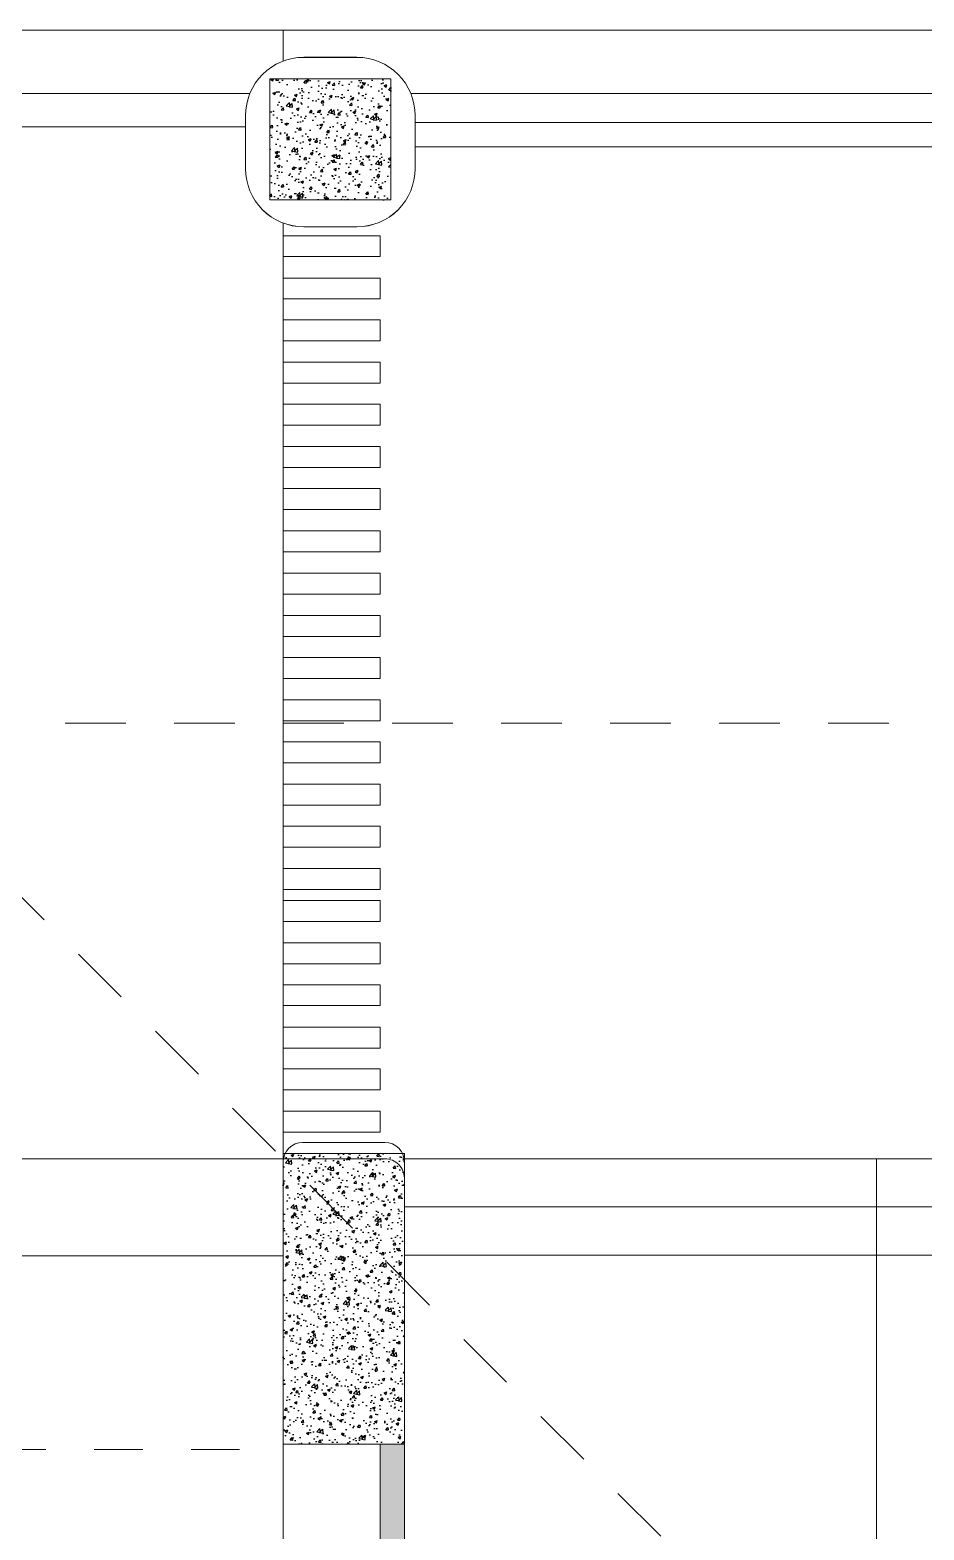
# Model space of a CAD drawing. Header units: metres. Extents: x -232 to 581, y 30 to 789.
# Drawn here: x 220.14 to 221.985, y 386.649 to 389.747 of the extents above; entities that cross this region are included whole.
import ezdxf

# ---------------------------------------------------------------- set-up
doc = ezdxf.new("R2010")
doc.units = ezdxf.units.M
doc.linetypes.add('DASHED', pattern=[0.75, 0.5, -0.25])
doc.linetypes.add('HIDDEN2', pattern=[0.1875, 0.125, -0.0625])
for name, color, linetype, lineweight in [('A-DOOR', 35, 'Continuous', 5), ('A-WALL', 250, 'Continuous', 20), ('baños', 140, 'Continuous', 0), ('Columnas', 7, 'Continuous', 18), ('muros bajitos', 252, 'Continuous', 5), ('PROYECCION', 9, 'DASHED', 0)]:
    doc.layers.add(name, color=color, linetype=linetype, lineweight=lineweight)
doc.layers.add('HATCH', color=8, linetype='Continuous')
doc.layers.add('PISO', color=7, linetype='Continuous', lineweight=5, true_color=0xe6e6e6)
doc.layers.add('Techos 1', color=7, linetype='HIDDEN2', lineweight=9, true_color=0x42391a)
doc.layers.add('RELLENO SECCION', color=8, linetype='Continuous', lineweight=0, transparency=0.4)
doc.styles.get("Standard").update_dxf_attribs({"font": 'arial.ttf'})
pattern_1 = [(50, (114.33107, 55.238796), (0.058299094, -0.005100507), [0.006096, -0.067056]), (355, (114.33107, 55.238796), (-0.011277895, 0.06113819), [0.0048768, -0.053644987]), (100.451445, (114.33593, 55.23837), (0.0470212, 0.05603768), [0.005180803, -0.056988878]), (46.1842, (114.33107, 55.25505), (0.086745293, -0.013453545), [0.009144, -0.100584]), (96.63556, (114.3383, 55.25393), (0.07596932, 0.07917636), [0.00777121, -0.085483395]), (351.18415, (114.33107, 55.25505), (0.07596932, 0.07917636), [0.00731519, -0.080467114]), (21, (114.3392, 55.25099), (0.048516605, -0.032724863), [0.006096, -0.067056]), (326, (114.3392, 55.25099), (0.01977665, 0.05894015), [0.0048768, -0.0536448]), (71.451445, (114.34324, 55.24826), (0.068293254, 0.026215286), [0.005180803, -0.05698878]), (37.5, (114.331071, 55.238796), (0.000988353, 0.0270576124), [0, -0.05299456, 0, -0.0544576, 0, -0.053848]), (7.5, (114.33107, 55.238796), (0.021382292, 0.032057784), [0, -0.03104896, 0, -0.05177536, 0, -0.0205232]), (327.5, (114.312946, 55.238796), (0.0433889905, -0.001833198), [0, -0.02032, 0, -0.0633984, 0, -0.0841248]), (317.5, (114.304818, 55.238796), (0.047401338, 0.008136477), [0, -0.026416, 0, -0.04210304, 0, -0.0597408])]
pattern_2 = [(50, (109.59505, -7.243447), (0.058299094, -0.005100507), [0.006096, -0.067056]), (355, (109.59505, -7.24345), (-0.011277895, 0.06113819), [0.0048768, -0.053644987]), (100.451445, (109.59991, -7.24387), (0.0470212, 0.05603768), [0.005180803, -0.056988878]), (46.1842, (109.59505, -7.22719), (0.086745293, -0.013453545), [0.009144, -0.100584]), (96.63556, (109.60228, -7.22831), (0.07596932, 0.07917636), [0.00777121, -0.085483395]), (351.18415, (109.59505, -7.22719), (0.07596932, 0.07917636), [0.00731519, -0.080467114]), (21, (109.60318, -7.231255), (0.048516605, -0.032724863), [0.006096, -0.067056]), (326, (109.60318, -7.231255), (0.01977665, 0.05894015), [0.0048768, -0.0536448]), (71.451445, (109.607223, -7.23398), (0.068293254, 0.026215286), [0.005180803, -0.05698878]), (37.5, (109.595052, -7.243447), (0.000988353, 0.0270576124), [0, -0.05299456, 0, -0.0544576, 0, -0.053848]), (7.5, (109.595052, -7.243447), (0.021382292, 0.032057784), [0, -0.03104896, 0, -0.05177536, 0, -0.0205232]), (327.5, (109.576927, -7.243447), (0.0433889905, -0.001833198), [0, -0.02032, 0, -0.0633984, 0, -0.0841248]), (317.5, (109.5688, -7.243447), (0.047401338, 0.008136477), [0, -0.026416, 0, -0.04210304, 0, -0.0597408])]

# ---------------------------------------------------------------- blocks, each defined once
blk = doc.blocks.new('A$C89702949')
at = {"layer": 'HATCH'}
h = blk.add_hatch(dxfattribs=at)
h.set_pattern_fill('AR-CONC', color=256, scale=0.00032)
h.set_pattern_definition(pattern_1)
h.paths.add_polyline_path([(2.2722, 7.9695), (2.5222, 7.9695), (2.5222, 8.2195), (2.2722, 8.2195)])
h = blk.add_hatch(dxfattribs=at)
h.set_pattern_fill('AR-CONC', color=256, scale=0.00032)
h.set_pattern_definition(pattern_1)
h.paths.add_polyline_path([(2.3, 5.4), (2.55, 5.4), (2.55, 6), (2.3, 6)])
at = {"layer": 'Columnas'}
for points in [[(2.2722, 7.9695), (2.5222, 7.9695), (2.5222, 8.2195), (2.2722, 8.2195)], [(2.3, 5.4), (2.55, 5.4), (2.55, 6), (2.3, 6)]]:
    blk.add_lwpolyline(points, close=True, dxfattribs=at)
blk = doc.blocks.new('20.03.2026 LN 09 SEGUNDO NIVEL ARQ')
at = {"layer": 'RELLENO SECCION'}
h = blk.add_hatch(color=5, dxfattribs=at)
h.dxf.hatch_style = 1
h.paths.add_polyline_path([(77.8459, -57.0877), (77.7959, -57.0877), (77.7959, -60.2877), (77.8459, -60.2877)])
h.paths.add_polyline_path([(77.8459, -60.8877), (77.7959, -60.8877), (77.7959, -62.2986), (77.8459, -62.2486)])
edge = h.paths.add_edge_path()
edge.add_line((77.8459, -62.2489), (77.8283, -62.2663))
edge.add_line((77.8283, -62.2663), (77.7959, -62.2986))
edge.add_line((77.7959, -62.2986), (77.7959, -62.4986))
edge.add_line((77.7959, -62.4986), (77.8059, -62.4986))
edge.add_arc((77.8059, -62.4586), 0.04, 270, 360)
edge.add_line((77.8459, -62.4586), (77.8459, -62.2489))
at = {"layer": 'A-DOOR', "color": 5}
for points in [[(77.7959, -54.592), (77.7959, -54.6352), (77.5959, -54.6352), (77.5959, -54.592)], [(77.7959, -54.6795), (77.7959, -54.7227), (77.5959, -54.7227), (77.5959, -54.6795)], [(77.7959, -54.766), (77.7959, -54.8093), (77.5959, -54.8093), (77.5959, -54.766)], [(77.7959, -54.8535), (77.7959, -54.8968), (77.5959, -54.8968), (77.5959, -54.8535)], [(77.7959, -54.9401), (77.7959, -54.9833), (77.5959, -54.9833), (77.5959, -54.9401)], [(77.7959, -55.0276), (77.7959, -55.0709), (77.5959, -55.0709), (77.5959, -55.0276)], [(77.7959, -55.1141), (77.7959, -55.1574), (77.5959, -55.1574), (77.5959, -55.1141)], [(77.7959, -55.2017), (77.7959, -55.2449), (77.5959, -55.2449), (77.5959, -55.2017)], [(77.7959, -55.2892), (77.7959, -55.3325), (77.5959, -55.3325), (77.5959, -55.2892)], [(77.7959, -55.3767), (77.7959, -55.42), (77.5959, -55.42), (77.5959, -55.3767)], [(77.7959, -55.4633), (77.7959, -55.5065), (77.5959, -55.5065), (77.5959, -55.4633)], [(77.7959, -55.5508), (77.7959, -55.594), (77.5959, -55.594), (77.5959, -55.5508)], [(77.7959, -55.6373), (77.7959, -55.6806), (77.5959, -55.6806), (77.5959, -55.6373)], [(77.7959, -55.7248), (77.7959, -55.7681), (77.5959, -55.7681), (77.5959, -55.7248)], [(77.7959, -55.8114), (77.7959, -55.8546), (77.5959, -55.8546), (77.5959, -55.8114)], [(77.7959, -55.8989), (77.7959, -55.9422), (77.5959, -55.9422), (77.5959, -55.8989)], [(77.7959, -55.9648), (77.7959, -56.0081), (77.5959, -56.0081), (77.5959, -55.9648)], [(77.7959, -56.0523), (77.7959, -56.0956), (77.5959, -56.0956), (77.5959, -56.0523)], [(77.7959, -56.1389), (77.7959, -56.1821), (77.5959, -56.1821), (77.5959, -56.1389)], [(77.7959, -56.2264), (77.7959, -56.2697), (77.5959, -56.2697), (77.5959, -56.2264)], [(77.7959, -56.3129), (77.7959, -56.3562), (77.5959, -56.3562), (77.5959, -56.3129)], [(77.7959, -56.4004), (77.7959, -56.4437), (77.5959, -56.4437), (77.5959, -56.4004)]]:
    blk.add_lwpolyline(points, close=True, dxfattribs=at)
at = {"layer": 'A-WALL', "color": 5}
for p, q in [((77.8059, -56.4648), (77.6359, -56.4648)), ((77.5959, -62.4586), (77.5959, -56.5048)), ((77.8459, -62.4586), (77.8459, -56.5048)), ((77.7959, -62.4986), (77.7959, -57.0877))]:
    blk.add_line(p, q, dxfattribs=at)
blk.add_lwpolyline([(77.6381, -54.5737), (77.7481, -54.5737, 0.414214), (77.8681, -54.4537), (77.8681, -54.3437, 0.414214), (77.7481, -54.2237), (77.6381, -54.2237, 0.414214), (77.5181, -54.3437), (77.5181, -54.4537, 0.414214)], format="xyb", close=True, dxfattribs=at)
for centre, start, end in [((77.6359, -56.5048), 90, 180), ((77.8059, -56.5048), 0, 90)]:
    blk.add_arc(centre, 0.04, start, end, dxfattribs=at)
at = {"layer": 'muros bajitos', "color": 5}
for p, q in [((77.5959, -54.1673), (74.6959, -54.1672)), ((77.5181, -54.3672), (74.6959, -54.3672)), ((83.1209, -54.3583), (77.8681, -54.3583)), ((83.1209, -54.3583), (77.8681, -54.3583)), ((83.1209, -54.4083), (77.8681, -54.4083)), ((83.1209, -54.4083), (77.8681, -54.4083)), ((80.6709, -56.5977), (77.8459, -56.5977)), ((80.6209, -56.6977), (77.8459, -56.6977)), ((78.8209, -56.6977), (78.8209, -58.4977))]:
    blk.add_line(p, q, dxfattribs=at)
at = {"layer": 'PISO', "color": 5}
for p, q in [((86.2574, -54.1685), (77.5959, -54.1673)), ((77.5959, -54.2313), (77.5959, -54.1673)), ((77.5959, -56.4877), (77.5959, -54.566)), ((78.8209, -56.6977), (78.8209, -58.4977))]:
    blk.add_line(p, q, dxfattribs=at)
at = {"layer": 'Techos 1', "color": 5}
for q in [(88.8427, -55.5986), (80.5959, -59.4987)]:
    blk.add_line((76.6959, -55.5986), q, dxfattribs=at)
at = {"color": 5}
blk.add_blockref('A$C89702949', (75.2959, -62.4877), dxfattribs=at)
at = {"layer": 'baños', "color": 5, "linetype": 'Continuous', "flags": 8}
for tag, p in [('MODELNUMBER', (83.7813, -42.9175, 0)), ('MATERIAL', (83.7813, -42.9176, 0)), ('PRODUCT', (83.7813, -42.9176, 0)), ('TRADENAME', (83.7813, -42.9176, 0)), ('MODELNUMBER', (84.956, -42.9175, 0)), ('TRADENAME', (84.956, -42.9176, 0)), ('MATERIAL', (84.956, -42.9176, 0)), ('PRODUCT', (84.956, -42.9176, 0))]:
    blk.add_attdef(tag, p, '', height=0.0000254, rotation=180.0001, dxfattribs=at)
at = {"layer": 'baños', "color": 5, "linetype": 'Continuous'}
for tag, p, rotation in [('TRADENAME', (85.8912, -56.9933), 180.0001), ('MODELNUMBER', (85.8912, -56.9934), 180.0001), ('MATERIAL', (85.8914, -56.9932), 180.0001), ('PRODUCT', (85.8914, -56.9933), 180.0001), ('MODELNUMBER', (86.6008, -56.9934), 179.9999), ('MATERIAL', (86.6008, -56.9932), 179.9999), ('PRODUCT', (86.6008, -56.9933), 179.9999), ('TRADENAME', (86.6008, -56.9933), 179.9999)]:
    blk.add_attdef(tag, p, '', height=0.0000254, rotation=rotation, dxfattribs=at)
blk = doc.blocks.new('20.03.2026 LN 09 PRIMER NIVEL ARQ')
at = {"layer": 'HATCH'}
h = blk.add_hatch(dxfattribs=at)
h.set_pattern_fill('AR-CONC', color=1, scale=0.00032)
h.set_pattern_definition(pattern_2)
h.paths.add_polyline_path([(-2.4638, -54.5127), (-2.2138, -54.5127), (-2.2138, -54.2627), (-2.4638, -54.2627)])
h = blk.add_hatch(dxfattribs=at)
h.set_pattern_fill('AR-CONC', color=1, scale=0.00032)
h.set_pattern_definition(pattern_2)
h.paths.add_polyline_path([(-2.436, -57.0822), (-2.186, -57.0822), (-2.186, -56.4822), (-2.436, -56.4822)])
at = {"layer": 'RELLENO SECCION'}
h = blk.add_hatch(color=1, dxfattribs=at)
h.dxf.hatch_style = 1
h.paths.add_polyline_path([(-2.236, -57.3919, 0.490314), (-2.186, -57.3532), (-2.186, -57.3232), (-2.186, -57.0822), (-2.236, -57.0822)])
h.paths.add_polyline_path([(-2.236, -60.2822), (-2.186, -60.2822), (-2.186, -58.3932, 0.414214), (-2.236, -58.3432)])
at = {"layer": 'A-WALL', "color": 1}
blk.add_line((-2.236, -57.3932), (-2.236, -57.0822), dxfattribs=at)
blk.add_lwpolyline([(-2.3938, -54.5682), (-2.2838, -54.5682, 0.414214), (-2.1638, -54.4482), (-2.1638, -54.3382, 0.414214), (-2.2838, -54.2182), (-2.3938, -54.2182, 0.414214), (-2.5138, -54.3382), (-2.5138, -54.4482, 0.414214)], format="xyb", close=True, dxfattribs=at)
for points in [[(-2.186, -57.3532), (-2.186, -56.5332, 0.414214), (-2.226, -56.4932), (-2.996, -56.4932, 0.414214), (-3.036, -56.5332), (-3.036, -56.6532, 0.414214), (-2.996, -56.6932), (-2.436, -56.6932)], [(-2.436, -57.0822), (-2.436, -57.3532, 0.414214), (-2.396, -57.3932), (-2.226, -57.3932, 0.414214), (-2.186, -57.3532)]]:
    blk.add_lwpolyline(points, format="xyb", dxfattribs=at)
at = {"layer": 'Columnas', "color": 1}
for points in [[(-2.4638, -54.5127), (-2.2138, -54.5127), (-2.2138, -54.2627), (-2.4638, -54.2627)], [(-2.436, -57.0822), (-2.186, -57.0822), (-2.186, -56.4822), (-2.436, -56.4822)]]:
    blk.add_lwpolyline(points, close=True, dxfattribs=at)
at = {"layer": 'muros bajitos', "color": 1}
blk.add_line((-1.211, -56.4932), (-1.211, -58.2932), dxfattribs=at)
at = {"layer": 'PISO', "color": 1}
for p, q in [((-6.236, -54.2932), (-2.5051, -54.2932)), ((-2.1726, -54.2932), (3.0957, -54.2932)), ((3.234, -56.4932), (-2.186, -56.4932))]:
    blk.add_line(p, q, dxfattribs=at)
at = {"layer": 'PROYECCION', "color": 1, "linetype": 'DASHED', "ltscale": 0.1}
blk.add_line((-4.426, -57.0932), (-2.436, -57.0932), dxfattribs=at)
at = {"layer": 'baños', "color": 1, "linetype": 'Continuous'}
for tag, p in [('MODELNUMBER', (-12.0611, -62.0707)), ('MATERIAL', (-12.0611, -62.0709)), ('PRODUCT', (-12.0611, -62.0708)), ('TRADENAME', (-12.0611, -62.0708))]:
    blk.add_attdef(tag, p, '', height=0.0000254, rotation=359.9999, dxfattribs=at)

msp = doc.modelspace()

# ---------------------------------------------------------------- block references
at = {"color": 1}
for name, p in [('20.03.2026 LN 09 PRIMER NIVEL ARQ', (223.0987, 443.9088)), ('20.03.2026 LN 09 SEGUNDO NIVEL ARQ', (143.0668, 443.9142))]:
    msp.add_blockref(name, p, dxfattribs=at)

doc.saveas('drawing.dxf')
